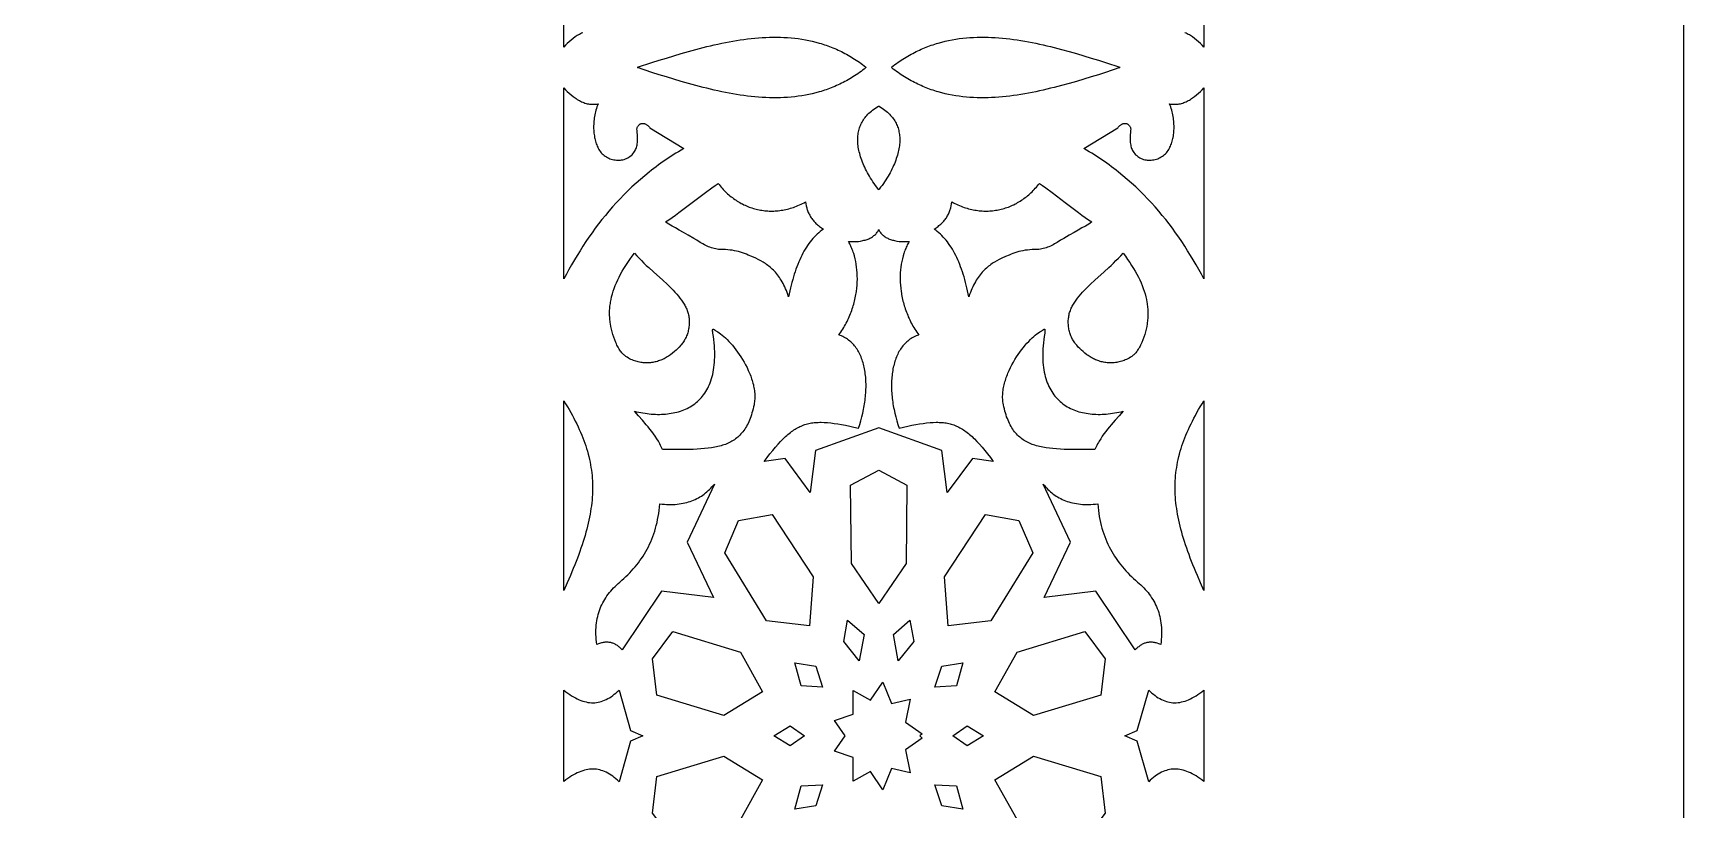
# Model space of a CAD drawing. Extents: x -575 to 575, y -425 to 425.
# Drawn here: x 368.7 to 575, y -176.4 to -79.3 of the extents above; entities that cross this region are included whole.
import ezdxf

# ---------------------------------------------------------------- set-up
doc = ezdxf.new("R2010")
doc.units = 0
doc.layers.add('LAYER_1', color=18, linetype='CONTINUOUS')

msp = doc.modelspace()

# ---------------------------------------------------------------- linework, layer by layer
at = {"layer": 'LAYER_1'}
for points in [[(-575, -425), (575, -425), (575, 425), (-575, 425)], [(461.61, -79.81), (462.07, -79.82), (462.52, -79.84), (462.96, -79.87), (463.41, -79.9), (463.86, -79.95), (464.3, -80), (464.75, -80.07), (465.19, -80.14), (465.63, -80.23), (466.06, -80.33), (466.5, -80.43), (466.93, -80.55), (467.15, -80.62), (467.36, -80.69), (467.58, -80.76), (467.79, -80.83), (468.01, -80.9), (468.22, -80.98), (468.43, -81.07), (468.64, -81.15), (468.86, -81.24), (469.07, -81.33), (469.28, -81.42), (469.49, -81.52), (469.7, -81.62), (469.9, -81.73), (470.11, -81.84), (470.32, -81.95), (470.53, -82.06), (470.73, -82.18), (470.94, -82.3), (471.14, -82.43), (471.34, -82.55), (471.55, -82.69), (471.75, -82.82), (471.95, -82.96), (472.15, -83.1), (472.35, -83.25), (472.55, -83.4), (472.75, -83.58), (472.73, -83.6), (472.75, -83.62), (472.55, -83.8), (472.35, -83.95), (472.15, -84.1), (471.95, -84.24), (471.75, -84.38), (471.55, -84.52), (471.34, -84.65), (471.14, -84.78), (470.94, -84.9), (470.73, -85.03), (470.53, -85.14), (470.32, -85.26), (470.11, -85.37), (469.9, -85.48), (469.7, -85.58), (469.49, -85.68), (469.28, -85.78), (469.07, -85.87), (468.86, -85.97), (468.64, -86.05), (468.43, -86.14), (468.22, -86.22), (468.01, -86.3), (467.79, -86.38), (467.58, -86.45), (467.36, -86.52), (467.15, -86.59), (466.93, -86.65), (466.5, -86.77), (466.06, -86.88), (465.63, -86.98), (465.19, -87.06), (464.75, -87.14), (464.3, -87.2), (463.86, -87.26), (463.41, -87.3), (462.96, -87.34), (462.52, -87.37), (462.07, -87.38), (461.61, -87.39), (461.16, -87.39), (460.71, -87.38), (460.25, -87.37), (459.8, -87.34), (459.34, -87.31), (458.88, -87.27), (458.42, -87.23), (457.96, -87.17), (457.5, -87.12), (457.04, -87.05), (456.58, -86.98), (456.12, -86.9), (455.66, -86.82), (455.2, -86.73), (454.74, -86.63), (454.27, -86.54), (453.81, -86.43), (453.35, -86.33), (452.89, -86.21), (452.43, -86.1), (451.96, -85.98), (451.5, -85.86), (450.58, -85.6), (449.66, -85.34), (448.74, -85.07), (447.83, -84.79), (446.92, -84.51), (446.02, -84.22), (444.21, -83.62), (444.27, -83.6), (444.21, -83.58), (446.02, -82.98), (446.92, -82.7), (447.83, -82.42), (448.74, -82.14), (449.66, -81.87), (450.58, -81.6), (451.5, -81.35), (451.96, -81.23), (452.43, -81.11), (452.89, -80.99), (453.35, -80.88), (453.81, -80.77), (454.27, -80.67), (454.74, -80.57), (455.2, -80.48), (455.66, -80.39), (456.12, -80.3), (456.58, -80.23), (457.04, -80.16), (457.5, -80.09), (457.96, -80.03), (458.42, -79.98), (458.88, -79.93), (459.34, -79.89), (459.8, -79.86), (460.25, -79.84), (460.71, -79.82), (461.16, -79.81)], [(488.02, -79.82), (488.47, -79.84), (488.93, -79.86), (489.39, -79.89), (489.85, -79.93), (490.3, -79.98), (490.76, -80.03), (491.22, -80.09), (491.68, -80.16), (492.14, -80.23), (492.61, -80.3), (493.07, -80.39), (493.53, -80.48), (493.99, -80.57), (494.45, -80.67), (494.92, -80.77), (495.38, -80.88), (495.84, -80.99), (496.3, -81.11), (496.76, -81.23), (497.22, -81.35), (498.15, -81.6), (499.07, -81.87), (499.98, -82.14), (500.9, -82.42), (501.81, -82.7), (502.71, -82.98), (504.51, -83.58), (504.46, -83.6), (504.51, -83.62), (502.71, -84.22), (501.81, -84.51), (500.9, -84.79), (499.98, -85.07), (499.07, -85.34), (498.15, -85.6), (497.22, -85.86), (496.76, -85.98), (496.3, -86.1), (495.84, -86.21), (495.38, -86.33), (494.92, -86.43), (494.45, -86.54), (493.99, -86.63), (493.53, -86.73), (493.07, -86.82), (492.61, -86.9), (492.14, -86.98), (491.68, -87.05), (491.22, -87.12), (490.76, -87.17), (490.3, -87.23), (489.85, -87.27), (489.39, -87.31), (488.93, -87.34), (488.47, -87.37), (488.02, -87.38), (487.57, -87.39), (487.11, -87.39), (486.66, -87.38), (486.21, -87.37), (485.76, -87.34), (485.31, -87.3), (484.87, -87.26), (484.42, -87.2), (483.98, -87.14), (483.54, -87.06), (483.1, -86.98), (482.66, -86.88), (482.23, -86.77), (481.79, -86.65), (481.58, -86.59), (481.36, -86.52), (481.15, -86.45), (480.93, -86.38), (480.72, -86.3), (480.51, -86.22), (480.29, -86.14), (480.08, -86.05), (479.87, -85.97), (479.66, -85.87), (479.45, -85.78), (479.24, -85.68), (479.03, -85.58), (478.82, -85.48), (478.61, -85.37), (478.41, -85.26), (478.2, -85.14), (478, -85.03), (477.79, -84.9), (477.59, -84.78), (477.38, -84.65), (477.18, -84.52), (476.98, -84.38), (476.78, -84.24), (476.58, -84.1), (476.38, -83.95), (476.18, -83.8), (475.97, -83.62), (475.99, -83.6), (475.97, -83.58), (476.18, -83.4), (476.38, -83.25), (476.58, -83.1), (476.78, -82.96), (476.98, -82.82), (477.18, -82.69), (477.38, -82.55), (477.59, -82.43), (477.79, -82.3), (478, -82.18), (478.2, -82.06), (478.41, -81.95), (478.61, -81.84), (478.82, -81.73), (479.03, -81.62), (479.24, -81.52), (479.45, -81.42), (479.66, -81.33), (479.87, -81.24), (480.08, -81.15), (480.29, -81.07), (480.51, -80.98), (480.72, -80.9), (480.93, -80.83), (481.15, -80.76), (481.36, -80.69), (481.58, -80.62), (481.79, -80.55), (482.23, -80.43), (482.66, -80.33), (483.1, -80.23), (483.54, -80.14), (483.98, -80.07), (484.42, -80), (484.87, -79.95), (485.31, -79.9), (485.76, -79.87), (486.21, -79.84), (486.66, -79.82), (487.11, -79.81), (487.57, -79.81)], [(435.21, -86.38), (435.44, -86.6), (435.67, -86.82), (435.91, -87.03), (436.16, -87.22), (436.42, -87.41), (436.55, -87.5), (436.68, -87.59), (436.82, -87.67), (436.95, -87.74), (437.09, -87.81), (437.23, -87.88), (437.37, -87.94), (437.51, -88), (437.65, -88.05), (437.8, -88.09), (437.94, -88.13), (438.09, -88.16), (438.23, -88.18), (438.38, -88.2), (438.53, -88.21), (438.68, -88.21), (438.83, -88.21), (438.98, -88.19), (439.14, -88.17), (439.29, -88.14), (439.21, -88.34), (439.15, -88.54), (439.08, -88.74), (439.02, -88.94), (438.97, -89.13), (438.92, -89.33), (438.88, -89.53), (438.84, -89.73), (438.81, -89.93), (438.79, -90.12), (438.76, -90.32), (438.75, -90.51), (438.74, -90.7), (438.73, -90.89), (438.73, -91.08), (438.73, -91.27), (438.74, -91.45), (438.75, -91.64), (438.77, -91.81), (438.79, -91.99), (438.82, -92.17), (438.85, -92.34), (438.88, -92.5), (438.92, -92.67), (438.96, -92.83), (439.01, -92.99), (439.06, -93.14), (439.12, -93.29), (439.18, -93.43), (439.24, -93.57), (439.31, -93.71), (439.38, -93.84), (439.47, -93.99), (439.57, -94.13), (439.68, -94.26), (439.79, -94.38), (439.92, -94.5), (440.04, -94.6), (440.18, -94.7), (440.32, -94.79), (440.47, -94.87), (440.62, -94.94), (440.77, -95.01), (440.93, -95.06), (441.09, -95.11), (441.25, -95.14), (441.41, -95.17), (441.58, -95.19), (441.74, -95.2), (441.9, -95.19), (442.07, -95.18), (442.23, -95.16), (442.39, -95.13), (442.55, -95.09), (442.7, -95.04), (442.85, -94.98), (443, -94.9), (443.14, -94.82), (443.27, -94.73), (443.4, -94.62), (443.53, -94.51), (443.64, -94.38), (443.75, -94.25), (443.85, -94.1), (443.92, -93.98), (443.98, -93.86), (444.03, -93.73), (444.08, -93.6), (444.12, -93.45), (444.15, -93.3), (444.18, -93.14), (444.2, -92.97), (444.22, -92.79), (444.22, -92.6), (444.23, -92.41), (444.22, -92.2), (444.21, -91.98), (444.19, -91.76), (444.17, -91.52), (444.14, -91.28), (444.16, -91.19), (444.19, -91.11), (444.22, -91.04), (444.25, -90.97), (444.29, -90.91), (444.32, -90.85), (444.37, -90.8), (444.41, -90.76), (444.46, -90.72), (444.5, -90.68), (444.55, -90.66), (444.61, -90.63), (444.66, -90.61), (444.72, -90.6), (444.77, -90.59), (444.83, -90.59), (444.89, -90.59), (444.95, -90.59), (445.01, -90.61), (445.07, -90.62), (445.13, -90.64), (445.19, -90.67), (445.25, -90.69), (445.31, -90.73), (445.37, -90.76), (445.43, -90.81), (445.49, -90.85), (445.55, -90.9), (445.6, -90.96), (445.66, -91.01), (445.71, -91.08), (445.76, -91.14), (450, -93.73), (449.66, -93.93), (449.33, -94.13), (449.01, -94.33), (448.69, -94.53), (448.37, -94.73), (448.06, -94.94), (447.75, -95.15), (447.44, -95.36), (447.14, -95.58), (446.84, -95.79), (446.54, -96.01), (446.25, -96.23), (445.96, -96.45), (445.68, -96.68), (445.12, -97.13), (444.57, -97.59), (444.04, -98.07), (443.51, -98.54), (443.01, -99.03), (442.51, -99.52), (442.03, -100.02), (441.55, -100.53), (441.09, -101.04), (440.64, -101.56), (440.2, -102.09), (439.77, -102.62), (439.35, -103.16), (438.94, -103.71), (438.54, -104.26), (438.15, -104.81), (437.77, -105.38), (437.4, -105.94), (437.03, -106.51), (436.68, -107.09), (436.33, -107.67), (435.98, -108.26), (435.65, -108.85), (435.32, -109.44), (435, -110.04), (435, -86.15)], [(515, -110.04), (514.68, -109.44), (514.35, -108.85), (514.02, -108.26), (513.67, -107.67), (513.32, -107.09), (512.97, -106.51), (512.6, -105.94), (512.23, -105.38), (511.85, -104.81), (511.46, -104.26), (511.06, -103.71), (510.65, -103.16), (510.23, -102.62), (509.8, -102.09), (509.36, -101.56), (508.91, -101.04), (508.45, -100.53), (507.97, -100.02), (507.49, -99.52), (506.99, -99.03), (506.49, -98.54), (505.96, -98.07), (505.43, -97.59), (504.88, -97.13), (504.32, -96.68), (504.04, -96.45), (503.75, -96.23), (503.46, -96.01), (503.16, -95.79), (502.86, -95.58), (502.56, -95.36), (502.25, -95.15), (501.94, -94.94), (501.63, -94.73), (501.31, -94.53), (500.99, -94.33), (500.67, -94.13), (500.34, -93.93), (500, -93.73), (504.24, -91.14), (504.29, -91.08), (504.34, -91.01), (504.4, -90.96), (504.45, -90.9), (504.51, -90.85), (504.57, -90.81), (504.63, -90.76), (504.69, -90.73), (504.75, -90.69), (504.81, -90.67), (504.87, -90.64), (504.93, -90.62), (504.99, -90.61), (505.05, -90.59), (505.11, -90.59), (505.17, -90.59), (505.23, -90.59), (505.28, -90.6), (505.34, -90.61), (505.39, -90.63), (505.45, -90.66), (505.5, -90.68), (505.54, -90.72), (505.59, -90.76), (505.63, -90.8), (505.68, -90.85), (505.71, -90.91), (505.75, -90.97), (505.78, -91.04), (505.81, -91.11), (505.84, -91.19), (505.86, -91.28), (505.83, -91.52), (505.81, -91.76), (505.79, -91.98), (505.78, -92.2), (505.77, -92.41), (505.78, -92.6), (505.78, -92.79), (505.8, -92.97), (505.82, -93.14), (505.85, -93.3), (505.88, -93.45), (505.92, -93.6), (505.97, -93.73), (506.02, -93.86), (506.08, -93.98), (506.15, -94.1), (506.25, -94.25), (506.36, -94.38), (506.47, -94.51), (506.6, -94.62), (506.73, -94.73), (506.86, -94.82), (507, -94.9), (507.15, -94.98), (507.3, -95.04), (507.45, -95.09), (507.61, -95.13), (507.77, -95.16), (507.93, -95.18), (508.1, -95.19), (508.26, -95.2), (508.42, -95.19), (508.59, -95.17), (508.75, -95.14), (508.91, -95.11), (509.07, -95.06), (509.23, -95.01), (509.38, -94.94), (509.53, -94.87), (509.68, -94.79), (509.82, -94.7), (509.96, -94.6), (510.08, -94.5), (510.21, -94.38), (510.32, -94.26), (510.43, -94.13), (510.53, -93.99), (510.62, -93.84), (510.69, -93.71), (510.76, -93.57), (510.82, -93.43), (510.88, -93.29), (510.94, -93.14), (510.99, -92.99), (511.04, -92.83), (511.08, -92.67), (511.12, -92.5), (511.15, -92.34), (511.18, -92.17), (511.21, -91.99), (511.23, -91.81), (511.25, -91.64), (511.26, -91.45), (511.27, -91.27), (511.27, -91.08), (511.27, -90.89), (511.26, -90.7), (511.25, -90.51), (511.24, -90.32), (511.21, -90.12), (511.19, -89.93), (511.16, -89.73), (511.12, -89.53), (511.08, -89.33), (511.03, -89.13), (510.98, -88.94), (510.92, -88.74), (510.86, -88.54), (510.79, -88.34), (510.71, -88.14), (510.86, -88.17), (511.02, -88.19), (511.17, -88.21), (511.32, -88.21), (511.47, -88.21), (511.62, -88.2), (511.77, -88.18), (511.91, -88.16), (512.06, -88.13), (512.2, -88.09), (512.35, -88.05), (512.49, -88), (512.63, -87.94), (512.77, -87.88), (512.91, -87.81), (513.05, -87.74), (513.18, -87.67), (513.32, -87.59), (513.45, -87.5), (513.58, -87.41), (513.84, -87.22), (514.09, -87.03), (514.33, -86.82), (514.56, -86.6), (514.79, -86.38), (515, -86.15)], [(474.4, -88.45), (474.6, -88.57), (474.79, -88.69), (474.96, -88.81), (475.13, -88.93), (475.29, -89.06), (475.44, -89.19), (475.59, -89.32), (475.72, -89.45), (475.85, -89.59), (475.97, -89.73), (476.08, -89.86), (476.18, -90), (476.28, -90.15), (476.37, -90.29), (476.45, -90.43), (476.53, -90.58), (476.6, -90.72), (476.66, -90.87), (476.72, -91.02), (476.77, -91.17), (476.82, -91.33), (476.86, -91.48), (476.89, -91.64), (476.92, -91.8), (476.95, -91.97), (476.97, -92.13), (476.98, -92.3), (476.99, -92.48), (476.99, -92.65), (476.99, -92.83), (476.98, -93.01), (476.96, -93.2), (476.94, -93.39), (476.92, -93.58), (476.88, -93.77), (476.85, -93.97), (476.8, -94.17), (476.75, -94.37), (476.69, -94.58), (476.63, -94.79), (476.56, -95), (476.49, -95.21), (476.4, -95.43), (476.32, -95.64), (476.22, -95.86), (476.12, -96.08), (476.01, -96.31), (475.9, -96.53), (475.78, -96.76), (475.66, -96.98), (475.52, -97.21), (475.39, -97.44), (475.24, -97.67), (475.09, -97.89), (474.94, -98.12), (474.77, -98.35), (474.6, -98.58), (474.43, -98.82), (474.36, -98.9), (474.3, -98.82), (474.12, -98.58), (473.95, -98.35), (473.79, -98.12), (473.64, -97.89), (473.49, -97.67), (473.34, -97.44), (473.2, -97.21), (473.07, -96.98), (472.95, -96.76), (472.83, -96.53), (472.71, -96.31), (472.61, -96.08), (472.51, -95.86), (472.41, -95.64), (472.32, -95.43), (472.24, -95.21), (472.17, -95), (472.1, -94.79), (472.03, -94.58), (471.98, -94.37), (471.93, -94.17), (471.88, -93.97), (471.84, -93.77), (471.81, -93.58), (471.78, -93.39), (471.76, -93.2), (471.75, -93.01), (471.74, -92.83), (471.74, -92.65), (471.74, -92.48), (471.75, -92.3), (471.76, -92.13), (471.78, -91.97), (471.8, -91.8), (471.83, -91.64), (471.87, -91.48), (471.91, -91.33), (471.96, -91.17), (472.01, -91.02), (472.07, -90.87), (472.13, -90.72), (472.2, -90.58), (472.28, -90.43), (472.36, -90.29), (472.45, -90.15), (472.55, -90), (472.65, -89.86), (472.76, -89.73), (472.88, -89.59), (473.01, -89.45), (473.14, -89.32), (473.28, -89.19), (473.44, -89.06), (473.6, -88.93), (473.76, -88.81), (473.94, -88.69), (474.13, -88.57), (474.32, -88.45), (474.36, -88.43)], [(454.41, -98.25), (454.53, -98.41), (454.66, -98.56), (454.79, -98.71), (454.93, -98.85), (455.06, -98.99), (455.2, -99.13), (455.34, -99.26), (455.48, -99.39), (455.62, -99.52), (455.77, -99.64), (455.92, -99.76), (456.07, -99.88), (456.22, -99.99), (456.37, -100.1), (456.53, -100.21), (456.68, -100.31), (456.84, -100.4), (457, -100.5), (457.17, -100.59), (457.33, -100.67), (457.49, -100.76), (457.66, -100.83), (457.83, -100.91), (458, -100.98), (458.17, -101.05), (458.34, -101.11), (458.51, -101.17), (458.69, -101.22), (458.87, -101.27), (459.04, -101.32), (459.22, -101.36), (459.4, -101.4), (459.58, -101.43), (459.76, -101.46), (459.94, -101.49), (460.13, -101.51), (460.31, -101.53), (460.49, -101.54), (460.68, -101.55), (460.86, -101.56), (461.05, -101.56), (461.24, -101.55), (461.43, -101.54), (461.61, -101.53), (461.8, -101.51), (461.99, -101.49), (462.18, -101.46), (462.37, -101.43), (462.56, -101.4), (462.75, -101.36), (462.94, -101.31), (463.13, -101.26), (463.32, -101.21), (463.51, -101.15), (463.7, -101.09), (463.89, -101.02), (464.08, -100.95), (464.27, -100.87), (464.46, -100.79), (464.65, -100.7), (464.84, -100.61), (465.03, -100.51), (465.22, -100.41), (465.26, -100.66), (465.3, -100.9), (465.36, -101.15), (465.39, -101.26), (465.43, -101.38), (465.47, -101.5), (465.52, -101.61), (465.56, -101.73), (465.61, -101.84), (465.67, -101.95), (465.73, -102.06), (465.79, -102.17), (465.85, -102.28), (465.92, -102.39), (465.99, -102.49), (466.07, -102.6), (466.15, -102.7), (466.24, -102.8), (466.32, -102.9), (466.42, -103), (466.52, -103.1), (466.62, -103.19), (466.72, -103.29), (466.83, -103.38), (466.95, -103.47), (467.07, -103.56), (467.19, -103.65), (467.32, -103.73), (467.45, -103.82), (467.25, -103.96), (467.05, -104.11), (466.86, -104.27), (466.67, -104.44), (466.48, -104.61), (466.3, -104.8), (466.13, -104.99), (465.95, -105.19), (465.79, -105.4), (465.63, -105.62), (465.47, -105.84), (465.32, -106.08), (465.17, -106.32), (465.02, -106.57), (464.88, -106.82), (464.75, -107.09), (464.61, -107.36), (464.49, -107.64), (464.36, -107.92), (464.24, -108.22), (464.13, -108.52), (464.02, -108.83), (463.91, -109.14), (463.8, -109.46), (463.7, -109.79), (463.61, -110.12), (463.51, -110.47), (463.43, -110.81), (463.34, -111.17), (463.26, -111.53), (463.18, -111.89), (463.1, -112.27), (463.01, -112), (462.92, -111.75), (462.82, -111.5), (462.72, -111.26), (462.62, -111.04), (462.51, -110.82), (462.4, -110.61), (462.29, -110.41), (462.18, -110.21), (462.06, -110.03), (461.94, -109.85), (461.82, -109.68), (461.7, -109.52), (461.58, -109.36), (461.45, -109.21), (461.32, -109.07), (461.19, -108.94), (461.05, -108.81), (460.92, -108.68), (460.78, -108.56), (460.64, -108.45), (460.5, -108.34), (460.35, -108.23), (460.21, -108.13), (460.06, -108.04), (459.91, -107.95), (459.61, -107.77), (459.3, -107.61), (458.99, -107.46), (458.52, -107.25), (458.06, -107.05), (457.82, -106.95), (457.59, -106.86), (457.35, -106.78), (457.1, -106.7), (456.85, -106.63), (456.6, -106.57), (456.33, -106.51), (456.06, -106.46), (455.78, -106.43), (455.49, -106.4), (455.19, -106.38), (454.87, -106.38), (454.7, -106.38), (454.52, -106.37), (454.34, -106.35), (454.17, -106.32), (453.99, -106.28), (453.81, -106.24), (453.63, -106.19), (453.45, -106.14), (453.27, -106.07), (453.09, -106.01), (452.91, -105.93), (452.74, -105.85), (452.57, -105.76), (452.39, -105.67), (452.23, -105.58), (452.06, -105.48), (451.64, -105.21), (451.25, -104.97), (450.56, -104.56), (449.96, -104.22), (449.43, -103.93), (448.97, -103.67), (448.54, -103.43), (448.13, -103.19), (447.93, -103.06), (447.72, -102.92), (448.14, -102.64), (448.55, -102.35), (448.97, -102.05), (449.39, -101.75), (450.23, -101.13), (451.06, -100.5), (452.7, -99.25), (453.5, -98.65), (453.9, -98.37), (454.29, -98.09)], [(494.83, -98.37), (495.23, -98.65), (496.03, -99.25), (497.67, -100.5), (498.5, -101.13), (499.34, -101.75), (499.76, -102.05), (500.17, -102.35), (500.59, -102.64), (501.01, -102.92), (500.8, -103.06), (500.6, -103.19), (500.19, -103.43), (499.76, -103.67), (499.29, -103.93), (498.77, -104.22), (498.17, -104.56), (497.48, -104.97), (497.09, -105.21), (496.67, -105.48), (496.5, -105.58), (496.33, -105.67), (496.16, -105.76), (495.99, -105.85), (495.81, -105.93), (495.64, -106.01), (495.46, -106.07), (495.28, -106.14), (495.1, -106.19), (494.92, -106.24), (494.74, -106.28), (494.56, -106.32), (494.38, -106.35), (494.21, -106.37), (494.03, -106.38), (493.86, -106.38), (493.54, -106.38), (493.24, -106.4), (492.95, -106.43), (492.66, -106.46), (492.39, -106.51), (492.13, -106.57), (491.87, -106.63), (491.62, -106.7), (491.38, -106.78), (491.14, -106.86), (490.91, -106.95), (490.67, -107.05), (490.21, -107.25), (489.74, -107.46), (489.42, -107.61), (489.12, -107.77), (488.81, -107.95), (488.67, -108.04), (488.52, -108.13), (488.37, -108.23), (488.23, -108.34), (488.09, -108.45), (487.95, -108.56), (487.81, -108.68), (487.67, -108.81), (487.54, -108.94), (487.41, -109.07), (487.28, -109.21), (487.15, -109.36), (487.03, -109.52), (486.9, -109.68), (486.78, -109.85), (486.66, -110.03), (486.55, -110.21), (486.44, -110.41), (486.32, -110.61), (486.22, -110.82), (486.11, -111.04), (486.01, -111.26), (485.91, -111.5), (485.81, -111.75), (485.72, -112), (485.62, -112.27), (485.55, -111.89), (485.47, -111.53), (485.39, -111.17), (485.3, -110.81), (485.21, -110.47), (485.12, -110.12), (485.02, -109.79), (484.92, -109.46), (484.82, -109.14), (484.71, -108.83), (484.6, -108.52), (484.48, -108.22), (484.36, -107.92), (484.24, -107.64), (484.11, -107.36), (483.98, -107.09), (483.85, -106.82), (483.7, -106.57), (483.56, -106.32), (483.41, -106.08), (483.26, -105.84), (483.1, -105.62), (482.94, -105.4), (482.77, -105.19), (482.6, -104.99), (482.43, -104.8), (482.25, -104.61), (482.06, -104.44), (481.87, -104.27), (481.68, -104.11), (481.48, -103.96), (481.27, -103.82), (481.41, -103.73), (481.54, -103.65), (481.66, -103.56), (481.78, -103.47), (481.89, -103.38), (482, -103.29), (482.11, -103.19), (482.21, -103.1), (482.31, -103), (482.4, -102.9), (482.49, -102.8), (482.58, -102.7), (482.66, -102.6), (482.73, -102.49), (482.81, -102.39), (482.87, -102.28), (482.94, -102.17), (483, -102.06), (483.06, -101.95), (483.11, -101.84), (483.16, -101.73), (483.21, -101.61), (483.25, -101.5), (483.29, -101.38), (483.33, -101.26), (483.37, -101.15), (483.43, -100.9), (483.47, -100.66), (483.51, -100.41), (483.7, -100.51), (483.89, -100.61), (484.08, -100.7), (484.26, -100.79), (484.45, -100.87), (484.65, -100.95), (484.84, -101.02), (485.03, -101.09), (485.22, -101.15), (485.41, -101.21), (485.6, -101.26), (485.79, -101.31), (485.98, -101.36), (486.17, -101.4), (486.36, -101.43), (486.55, -101.46), (486.74, -101.49), (486.93, -101.51), (487.11, -101.53), (487.3, -101.54), (487.49, -101.55), (487.68, -101.56), (487.86, -101.56), (488.05, -101.55), (488.23, -101.54), (488.42, -101.53), (488.6, -101.51), (488.78, -101.49), (488.97, -101.46), (489.15, -101.43), (489.33, -101.4), (489.51, -101.36), (489.68, -101.32), (489.86, -101.27), (490.04, -101.22), (490.21, -101.17), (490.39, -101.11), (490.56, -101.05), (490.73, -100.98), (490.9, -100.91), (491.07, -100.83), (491.23, -100.76), (491.4, -100.67), (491.56, -100.59), (491.72, -100.5), (491.88, -100.4), (492.04, -100.31), (492.2, -100.21), (492.36, -100.1), (492.51, -99.99), (492.66, -99.88), (492.81, -99.76), (492.96, -99.64), (493.1, -99.52), (493.25, -99.39), (493.39, -99.26), (493.53, -99.13), (493.67, -98.99), (493.8, -98.85), (493.93, -98.71), (494.06, -98.56), (494.19, -98.41), (494.32, -98.25), (494.44, -98.09)], [(474.37, -103.91), (474.43, -104.01), (474.49, -104.11), (474.56, -104.21), (474.63, -104.3), (474.71, -104.39), (474.79, -104.48), (474.87, -104.56), (474.96, -104.63), (475.06, -104.7), (475.16, -104.77), (475.26, -104.84), (475.37, -104.9), (475.48, -104.95), (475.59, -105.01), (475.71, -105.05), (475.83, -105.1), (475.95, -105.14), (476.08, -105.18), (476.21, -105.21), (476.35, -105.25), (476.62, -105.3), (476.91, -105.34), (477.21, -105.36), (477.51, -105.38), (477.83, -105.38), (478.15, -105.37), (478.07, -105.51), (478, -105.65), (477.93, -105.79), (477.86, -105.93), (477.79, -106.08), (477.73, -106.23), (477.67, -106.38), (477.61, -106.53), (477.55, -106.69), (477.5, -106.85), (477.4, -107.17), (477.32, -107.51), (477.24, -107.85), (477.18, -108.2), (477.13, -108.56), (477.09, -108.92), (477.06, -109.29), (477.04, -109.67), (477.04, -110.05), (477.05, -110.43), (477.07, -110.82), (477.11, -111.21), (477.16, -111.61), (477.19, -111.8), (477.22, -112), (477.26, -112.2), (477.3, -112.4), (477.34, -112.6), (477.39, -112.8), (477.44, -113), (477.49, -113.19), (477.55, -113.39), (477.61, -113.59), (477.68, -113.79), (477.75, -113.99), (477.82, -114.18), (477.9, -114.38), (477.98, -114.58), (478.06, -114.77), (478.15, -114.97), (478.24, -115.16), (478.33, -115.36), (478.43, -115.55), (478.53, -115.74), (478.64, -115.93), (478.75, -116.12), (478.86, -116.31), (478.98, -116.49), (479.11, -116.68), (479.23, -116.86), (479.36, -117.05), (479.19, -117.1), (479.02, -117.17), (478.86, -117.24), (478.71, -117.32), (478.55, -117.4), (478.4, -117.49), (478.26, -117.59), (478.12, -117.69), (477.99, -117.8), (477.86, -117.91), (477.73, -118.02), (477.61, -118.15), (477.5, -118.27), (477.39, -118.4), (477.28, -118.54), (477.18, -118.68), (477.08, -118.83), (476.98, -118.98), (476.89, -119.13), (476.81, -119.29), (476.73, -119.46), (476.65, -119.62), (476.58, -119.79), (476.51, -119.97), (476.44, -120.15), (476.38, -120.33), (476.33, -120.51), (476.27, -120.7), (476.23, -120.89), (476.18, -121.09), (476.14, -121.28), (476.11, -121.48), (476.07, -121.69), (476.05, -121.89), (476.02, -122.1), (476, -122.31), (475.98, -122.52), (475.97, -122.74), (475.96, -122.95), (475.96, -123.17), (475.96, -123.39), (475.96, -123.61), (475.97, -123.84), (475.97, -124.06), (475.99, -124.29), (476.01, -124.52), (476.03, -124.75), (476.05, -124.97), (476.08, -125.21), (476.11, -125.44), (476.14, -125.67), (476.18, -125.9), (476.22, -126.13), (476.27, -126.37), (476.37, -126.83), (476.48, -127.3), (476.61, -127.76), (476.75, -128.22), (476.9, -128.68), (477.46, -128.56), (478, -128.44), (478.51, -128.34), (479, -128.25), (479.47, -128.16), (479.92, -128.1), (480.35, -128.04), (480.77, -128), (481.16, -127.97), (481.55, -127.96), (481.73, -127.96), (481.91, -127.97), (482.09, -127.97), (482.27, -127.99), (482.44, -128), (482.61, -128.03), (482.78, -128.05), (482.95, -128.08), (483.11, -128.12), (483.27, -128.16), (483.43, -128.2), (483.59, -128.25), (483.75, -128.3), (483.9, -128.36), (484.06, -128.43), (484.21, -128.49), (484.36, -128.57), (484.51, -128.65), (484.66, -128.73), (484.81, -128.82), (484.96, -128.92), (485.11, -129.02), (485.26, -129.13), (485.41, -129.24), (485.56, -129.36), (485.71, -129.49), (485.86, -129.62), (486.02, -129.76), (486.17, -129.9), (486.32, -130.05), (486.63, -130.37), (486.95, -130.71), (487.28, -131.08), (487.61, -131.48), (487.96, -131.91), (488.31, -132.36), (488.68, -132.85), (486.06, -132.5), (482.92, -136.72), (482.26, -131.51), (474.36, -128.67), (466.47, -131.51), (465.81, -136.72), (462.67, -132.5), (460.05, -132.85), (460.41, -132.36), (460.77, -131.91), (461.12, -131.48), (461.45, -131.08), (461.78, -130.71), (462.09, -130.37), (462.41, -130.05), (462.56, -129.9), (462.71, -129.76), (462.86, -129.62), (463.02, -129.49), (463.17, -129.36), (463.32, -129.24), (463.47, -129.13), (463.61, -129.02), (463.76, -128.92), (463.91, -128.82), (464.06, -128.73), (464.21, -128.65), (464.37, -128.57), (464.52, -128.49), (464.67, -128.43), (464.82, -128.36), (464.98, -128.3), (465.14, -128.25), (465.29, -128.2), (465.45, -128.16), (465.62, -128.12), (465.78, -128.08), (465.95, -128.05), (466.11, -128.03), (466.28, -128), (466.46, -127.99), (466.63, -127.97), (466.81, -127.97), (467, -127.96), (467.18, -127.96), (467.56, -127.97), (467.96, -128), (468.37, -128.04), (468.8, -128.1), (469.25, -128.16), (469.72, -128.25), (470.21, -128.34), (470.73, -128.44), (471.26, -128.56), (471.83, -128.68), (471.98, -128.22), (472.12, -127.76), (472.25, -127.3), (472.36, -126.83), (472.46, -126.37), (472.5, -126.13), (472.55, -125.9), (472.58, -125.67), (472.62, -125.44), (472.65, -125.21), (472.68, -124.97), (472.7, -124.75), (472.72, -124.52), (472.74, -124.29), (472.75, -124.06), (472.76, -123.84), (472.77, -123.61), (472.77, -123.39), (472.77, -123.17), (472.76, -122.95), (472.75, -122.74), (472.74, -122.52), (472.73, -122.31), (472.71, -122.1), (472.68, -121.89), (472.65, -121.69), (472.62, -121.48), (472.58, -121.28), (472.54, -121.09), (472.5, -120.89), (472.45, -120.7), (472.4, -120.51), (472.34, -120.33), (472.28, -120.15), (472.22, -119.97), (472.15, -119.79), (472.08, -119.62), (472, -119.46), (471.92, -119.29), (471.83, -119.13), (471.74, -118.98), (471.65, -118.83), (471.55, -118.68), (471.45, -118.54), (471.34, -118.4), (471.23, -118.27), (471.11, -118.15), (470.99, -118.02), (470.87, -117.91), (470.74, -117.8), (470.6, -117.69), (470.47, -117.59), (470.32, -117.49), (470.17, -117.4), (470.02, -117.32), (469.86, -117.24), (469.7, -117.17), (469.54, -117.1), (469.36, -117.05), (469.5, -116.86), (469.62, -116.68), (469.74, -116.49), (469.86, -116.31), (469.98, -116.12), (470.09, -115.93), (470.19, -115.74), (470.3, -115.55), (470.4, -115.36), (470.49, -115.16), (470.58, -114.97), (470.67, -114.77), (470.75, -114.58), (470.83, -114.38), (470.91, -114.18), (470.98, -113.99), (471.05, -113.79), (471.11, -113.59), (471.17, -113.39), (471.23, -113.19), (471.29, -113), (471.34, -112.8), (471.38, -112.6), (471.43, -112.4), (471.47, -112.2), (471.5, -112), (471.54, -111.8), (471.57, -111.61), (471.62, -111.21), (471.65, -110.82), (471.68, -110.43), (471.69, -110.05), (471.68, -109.67), (471.67, -109.29), (471.64, -108.92), (471.6, -108.56), (471.55, -108.2), (471.48, -107.85), (471.41, -107.51), (471.32, -107.17), (471.23, -106.85), (471.17, -106.69), (471.12, -106.53), (471.06, -106.38), (471, -106.23), (470.93, -106.08), (470.87, -105.93), (470.8, -105.79), (470.73, -105.65), (470.65, -105.51), (470.58, -105.37), (470.9, -105.38), (471.21, -105.38), (471.52, -105.36), (471.82, -105.34), (472.1, -105.3), (472.38, -105.25), (472.51, -105.21), (472.65, -105.18), (472.77, -105.14), (472.9, -105.1), (473.02, -105.05), (473.14, -105.01), (473.25, -104.95), (473.36, -104.9), (473.47, -104.84), (473.57, -104.77), (473.67, -104.7), (473.76, -104.63), (473.85, -104.56), (473.94, -104.48), (474.02, -104.39), (474.1, -104.3), (474.17, -104.21), (474.24, -104.11), (474.3, -104.01), (474.36, -103.91), (474.36, -103.88), (474.36, -103.89), (474.37, -103.88)], [(444.12, -107.14), (444.41, -107.45), (444.71, -107.75), (445.01, -108.05), (445.31, -108.34), (445.61, -108.62), (446.21, -109.17), (447.36, -110.21), (447.9, -110.71), (448.16, -110.96), (448.41, -111.2), (448.66, -111.45), (448.89, -111.69), (449.11, -111.94), (449.32, -112.18), (449.52, -112.43), (449.71, -112.68), (449.88, -112.93), (449.96, -113.06), (450.04, -113.19), (450.11, -113.32), (450.18, -113.44), (450.24, -113.58), (450.3, -113.71), (450.36, -113.84), (450.41, -113.97), (450.46, -114.11), (450.5, -114.24), (450.54, -114.38), (450.58, -114.52), (450.61, -114.66), (450.63, -114.8), (450.65, -114.95), (450.66, -115.09), (450.67, -115.24), (450.68, -115.39), (450.68, -115.56), (450.67, -115.72), (450.66, -115.88), (450.64, -116.04), (450.62, -116.19), (450.59, -116.34), (450.56, -116.49), (450.53, -116.63), (450.49, -116.77), (450.45, -116.91), (450.4, -117.04), (450.35, -117.17), (450.29, -117.3), (450.23, -117.43), (450.17, -117.55), (450.1, -117.67), (450.03, -117.79), (449.95, -117.9), (449.87, -118.02), (449.79, -118.13), (449.71, -118.24), (449.62, -118.34), (449.44, -118.55), (449.24, -118.75), (449.04, -118.94), (448.82, -119.13), (448.6, -119.32), (448.34, -119.52), (448.21, -119.61), (448.07, -119.7), (447.94, -119.78), (447.81, -119.86), (447.67, -119.94), (447.54, -120.01), (447.4, -120.08), (447.26, -120.14), (447.12, -120.2), (446.98, -120.25), (446.84, -120.3), (446.7, -120.35), (446.56, -120.39), (446.42, -120.42), (446.27, -120.45), (446.13, -120.48), (445.98, -120.5), (445.84, -120.52), (445.69, -120.53), (445.54, -120.53), (445.39, -120.54), (445.24, -120.53), (445.09, -120.52), (444.93, -120.51), (444.78, -120.49), (444.62, -120.47), (444.47, -120.44), (444.31, -120.4), (444.15, -120.36), (443.99, -120.31), (443.7, -120.22), (443.55, -120.16), (443.39, -120.1), (443.23, -120.03), (443.07, -119.94), (442.9, -119.84), (442.74, -119.72), (442.57, -119.59), (442.49, -119.51), (442.41, -119.43), (442.33, -119.35), (442.25, -119.26), (442.17, -119.16), (442.09, -119.06), (442.01, -118.95), (441.93, -118.84), (441.86, -118.72), (441.78, -118.59), (441.71, -118.45), (441.64, -118.31), (441.57, -118.16), (441.5, -118), (441.36, -117.66), (441.24, -117.32), (441.13, -116.98), (441.03, -116.65), (440.95, -116.31), (440.88, -115.98), (440.82, -115.64), (440.8, -115.47), (440.78, -115.3), (440.76, -115.14), (440.75, -114.97), (440.74, -114.8), (440.73, -114.63), (440.72, -114.47), (440.72, -114.3), (440.73, -114.13), (440.73, -113.96), (440.74, -113.79), (440.76, -113.63), (440.77, -113.46), (440.79, -113.29), (440.82, -113.12), (440.84, -112.95), (440.91, -112.61), (440.98, -112.27), (441.08, -111.92), (441.18, -111.58), (441.3, -111.23), (441.43, -110.88), (441.58, -110.52), (441.74, -110.17), (441.91, -109.81), (442.1, -109.45), (442.31, -109.08), (442.52, -108.72), (442.75, -108.34), (443, -107.97), (443.26, -107.59), (443.53, -107.2), (443.82, -106.82)], [(505.19, -107.2), (505.47, -107.59), (505.73, -107.97), (505.97, -108.34), (506.2, -108.72), (506.42, -109.08), (506.62, -109.45), (506.81, -109.81), (506.99, -110.17), (507.15, -110.52), (507.29, -110.88), (507.43, -111.23), (507.55, -111.58), (507.65, -111.92), (507.74, -112.27), (507.82, -112.61), (507.88, -112.95), (507.91, -113.12), (507.93, -113.29), (507.95, -113.46), (507.97, -113.63), (507.98, -113.79), (507.99, -113.96), (508, -114.13), (508, -114.3), (508, -114.47), (508, -114.63), (507.99, -114.8), (507.98, -114.97), (507.97, -115.14), (507.95, -115.3), (507.93, -115.47), (507.91, -115.64), (507.85, -115.98), (507.78, -116.31), (507.69, -116.65), (507.6, -116.98), (507.49, -117.32), (507.36, -117.66), (507.23, -118), (507.16, -118.16), (507.09, -118.31), (507.02, -118.45), (506.94, -118.59), (506.87, -118.72), (506.79, -118.84), (506.72, -118.95), (506.64, -119.06), (506.56, -119.16), (506.48, -119.26), (506.4, -119.35), (506.32, -119.43), (506.24, -119.51), (506.16, -119.59), (505.99, -119.72), (505.83, -119.84), (505.66, -119.94), (505.5, -120.03), (505.34, -120.1), (505.18, -120.16), (505.03, -120.22), (504.74, -120.31), (504.58, -120.36), (504.42, -120.4), (504.26, -120.44), (504.1, -120.47), (503.95, -120.49), (503.79, -120.51), (503.64, -120.52), (503.49, -120.53), (503.34, -120.54), (503.19, -120.53), (503.04, -120.53), (502.89, -120.52), (502.74, -120.5), (502.6, -120.48), (502.45, -120.45), (502.31, -120.42), (502.17, -120.39), (502.02, -120.35), (501.88, -120.3), (501.74, -120.25), (501.6, -120.2), (501.47, -120.14), (501.33, -120.08), (501.19, -120.01), (501.06, -119.94), (500.92, -119.86), (500.79, -119.78), (500.65, -119.7), (500.52, -119.61), (500.39, -119.52), (500.13, -119.32), (499.9, -119.13), (499.69, -118.94), (499.48, -118.75), (499.29, -118.55), (499.11, -118.34), (499.02, -118.24), (498.93, -118.13), (498.85, -118.02), (498.78, -117.9), (498.7, -117.79), (498.63, -117.67), (498.56, -117.55), (498.5, -117.43), (498.44, -117.3), (498.38, -117.17), (498.33, -117.04), (498.28, -116.91), (498.24, -116.77), (498.2, -116.63), (498.16, -116.49), (498.13, -116.34), (498.11, -116.19), (498.09, -116.04), (498.07, -115.88), (498.06, -115.72), (498.05, -115.56), (498.05, -115.39), (498.05, -115.24), (498.06, -115.09), (498.08, -114.95), (498.1, -114.8), (498.12, -114.66), (498.15, -114.52), (498.18, -114.38), (498.22, -114.24), (498.27, -114.11), (498.31, -113.97), (498.37, -113.84), (498.42, -113.71), (498.48, -113.58), (498.55, -113.44), (498.62, -113.32), (498.69, -113.19), (498.77, -113.06), (498.85, -112.93), (499.02, -112.68), (499.21, -112.43), (499.4, -112.18), (499.62, -111.94), (499.84, -111.69), (500.07, -111.45), (500.31, -111.2), (500.57, -110.96), (500.83, -110.71), (501.37, -110.21), (502.52, -109.17), (503.11, -108.62), (503.41, -108.34), (503.71, -108.05), (504.01, -107.75), (504.31, -107.45), (504.61, -107.14), (504.91, -106.82)], [(453.7, -116.33), (453.74, -116.35), (453.79, -116.38), (453.92, -116.46), (453.99, -116.51), (454.08, -116.56), (454.24, -116.65), (454.42, -116.77), (454.6, -116.9), (454.8, -117.06), (455, -117.23), (455.2, -117.42), (455.41, -117.63), (455.63, -117.85), (455.85, -118.09), (456.07, -118.34), (456.29, -118.61), (456.5, -118.89), (456.72, -119.18), (456.93, -119.48), (457.14, -119.8), (457.34, -120.12), (457.54, -120.45), (457.72, -120.78), (457.9, -121.12), (458.06, -121.47), (458.22, -121.83), (458.29, -122), (458.36, -122.18), (458.42, -122.36), (458.48, -122.54), (458.54, -122.72), (458.6, -122.9), (458.64, -123.09), (458.69, -123.27), (458.73, -123.45), (458.77, -123.63), (458.8, -123.81), (458.82, -123.99), (458.84, -124.17), (458.86, -124.35), (458.87, -124.53), (458.87, -124.71), (458.87, -124.89), (458.87, -125.07), (458.85, -125.24), (458.84, -125.42), (458.81, -125.59), (458.78, -125.77), (458.72, -126.04), (458.66, -126.3), (458.59, -126.56), (458.52, -126.8), (458.45, -127.04), (458.37, -127.27), (458.29, -127.49), (458.21, -127.7), (458.12, -127.91), (458.03, -128.11), (457.93, -128.3), (457.83, -128.48), (457.72, -128.65), (457.62, -128.82), (457.5, -128.98), (457.39, -129.14), (457.27, -129.28), (457.14, -129.42), (457.02, -129.56), (456.89, -129.68), (456.75, -129.81), (456.61, -129.92), (456.47, -130.03), (456.32, -130.14), (456.17, -130.23), (456.02, -130.33), (455.86, -130.42), (455.7, -130.5), (455.53, -130.58), (455.36, -130.65), (455.19, -130.72), (455.01, -130.78), (454.83, -130.84), (454.65, -130.9), (454.46, -130.95), (454.27, -131), (454.07, -131.04), (453.87, -131.08), (453.46, -131.15), (453.03, -131.21), (452.59, -131.26), (452.14, -131.3), (451.67, -131.32), (451.18, -131.35), (450.68, -131.36), (450.16, -131.37), (449.63, -131.37), (447.35, -131.38), (447.27, -131.2), (447.19, -131.02), (447.1, -130.85), (447.01, -130.67), (446.92, -130.51), (446.83, -130.34), (446.63, -130.02), (446.43, -129.71), (446.21, -129.41), (446, -129.11), (445.77, -128.82), (445.54, -128.54), (445.3, -128.26), (444.82, -127.7), (444.32, -127.15), (443.82, -126.58), (444.09, -126.64), (444.36, -126.7), (444.62, -126.75), (444.89, -126.8), (445.15, -126.84), (445.42, -126.87), (445.68, -126.9), (445.94, -126.93), (446.2, -126.95), (446.45, -126.96), (446.71, -126.97), (446.96, -126.97), (447.21, -126.96), (447.46, -126.95), (447.71, -126.93), (447.95, -126.91), (448.19, -126.88), (448.43, -126.84), (448.66, -126.8), (448.89, -126.75), (449.12, -126.7), (449.35, -126.64), (449.57, -126.57), (449.78, -126.49), (450, -126.41), (450.21, -126.32), (450.41, -126.23), (450.61, -126.12), (450.81, -126.01), (451, -125.9), (451.18, -125.77), (451.36, -125.64), (451.54, -125.5), (451.71, -125.36), (451.88, -125.2), (452.04, -125.04), (452.19, -124.87), (452.34, -124.7), (452.48, -124.51), (452.62, -124.32), (452.75, -124.12), (452.87, -123.92), (452.99, -123.7), (453.1, -123.48), (453.21, -123.25), (453.3, -123.01), (453.39, -122.76), (453.47, -122.5), (453.55, -122.24), (453.62, -121.97), (453.68, -121.69), (453.73, -121.4), (453.77, -121.1), (453.81, -120.79), (453.84, -120.48), (453.85, -120.15), (453.87, -119.82), (453.87, -119.48), (453.86, -119.12), (453.84, -118.76), (453.82, -118.4), (453.78, -118.02), (453.74, -117.63), (453.69, -117.23), (453.63, -116.83), (453.61, -116.68), (453.6, -116.56), (453.6, -116.47), (453.6, -116.4), (453.62, -116.35), (453.62, -116.34), (453.63, -116.33), (453.65, -116.32), (453.66, -116.32)], [(495.08, -116.32), (495.09, -116.33), (495.1, -116.34), (495.11, -116.35), (495.12, -116.4), (495.13, -116.47), (495.12, -116.56), (495.11, -116.68), (495.1, -116.83), (495.04, -117.23), (494.99, -117.63), (494.94, -118.02), (494.91, -118.4), (494.88, -118.76), (494.87, -119.12), (494.86, -119.48), (494.86, -119.82), (494.87, -120.15), (494.89, -120.48), (494.92, -120.79), (494.95, -121.1), (495, -121.4), (495.05, -121.69), (495.11, -121.97), (495.18, -122.24), (495.25, -122.5), (495.34, -122.76), (495.42, -123.01), (495.52, -123.25), (495.63, -123.48), (495.74, -123.7), (495.85, -123.92), (495.98, -124.12), (496.11, -124.32), (496.24, -124.51), (496.39, -124.7), (496.54, -124.87), (496.69, -125.04), (496.85, -125.2), (497.02, -125.36), (497.19, -125.5), (497.36, -125.64), (497.54, -125.77), (497.73, -125.9), (497.92, -126.01), (498.12, -126.12), (498.32, -126.23), (498.52, -126.32), (498.73, -126.41), (498.94, -126.49), (499.16, -126.57), (499.38, -126.64), (499.61, -126.7), (499.83, -126.75), (500.06, -126.8), (500.3, -126.84), (500.54, -126.88), (500.78, -126.91), (501.02, -126.93), (501.27, -126.95), (501.51, -126.96), (501.77, -126.97), (502.02, -126.97), (502.27, -126.96), (502.53, -126.95), (502.79, -126.93), (503.05, -126.9), (503.31, -126.87), (503.57, -126.84), (503.84, -126.8), (504.1, -126.75), (504.37, -126.7), (504.64, -126.64), (504.91, -126.58), (504.41, -127.15), (503.91, -127.7), (503.43, -128.26), (503.19, -128.54), (502.96, -128.82), (502.73, -129.11), (502.51, -129.41), (502.3, -129.71), (502.1, -130.02), (501.9, -130.34), (501.81, -130.51), (501.71, -130.67), (501.62, -130.85), (501.54, -131.02), (501.45, -131.2), (501.37, -131.38), (499.1, -131.37), (498.57, -131.37), (498.05, -131.36), (497.55, -131.35), (497.06, -131.32), (496.59, -131.3), (496.13, -131.26), (495.69, -131.21), (495.27, -131.15), (494.86, -131.08), (494.66, -131.04), (494.46, -131), (494.27, -130.95), (494.08, -130.9), (493.89, -130.84), (493.71, -130.78), (493.54, -130.72), (493.36, -130.65), (493.19, -130.58), (493.03, -130.5), (492.87, -130.42), (492.71, -130.33), (492.55, -130.23), (492.4, -130.14), (492.26, -130.03), (492.12, -129.92), (491.98, -129.81), (491.84, -129.68), (491.71, -129.56), (491.58, -129.42), (491.46, -129.28), (491.34, -129.14), (491.22, -128.98), (491.11, -128.82), (491, -128.65), (490.9, -128.48), (490.8, -128.3), (490.7, -128.11), (490.61, -127.91), (490.52, -127.7), (490.44, -127.49), (490.35, -127.27), (490.28, -127.04), (490.2, -126.8), (490.13, -126.56), (490.07, -126.3), (490.01, -126.04), (489.95, -125.77), (489.92, -125.59), (489.89, -125.42), (489.87, -125.24), (489.86, -125.07), (489.85, -124.89), (489.85, -124.71), (489.86, -124.53), (489.87, -124.35), (489.88, -124.17), (489.9, -123.99), (489.93, -123.81), (489.96, -123.63), (490, -123.45), (490.04, -123.27), (490.08, -123.09), (490.13, -122.9), (490.19, -122.72), (490.24, -122.54), (490.3, -122.36), (490.37, -122.18), (490.44, -122), (490.51, -121.83), (490.66, -121.47), (490.83, -121.12), (491.01, -120.78), (491.19, -120.45), (491.39, -120.12), (491.59, -119.8), (491.8, -119.48), (492.01, -119.18), (492.22, -118.89), (492.44, -118.61), (492.66, -118.34), (492.88, -118.09), (493.1, -117.85), (493.31, -117.63), (493.52, -117.42), (493.73, -117.23), (493.93, -117.06), (494.13, -116.9), (494.31, -116.77), (494.49, -116.65), (494.65, -116.56), (494.74, -116.51), (494.81, -116.46), (494.94, -116.38), (494.99, -116.35), (495.03, -116.33), (495.07, -116.32)], [(435.23, -125.64), (435.45, -126.01), (435.66, -126.38), (435.87, -126.74), (436.07, -127.1), (436.26, -127.46), (436.44, -127.81), (436.61, -128.17), (436.78, -128.52), (436.94, -128.87), (437.09, -129.21), (437.24, -129.56), (437.38, -129.9), (437.51, -130.24), (437.63, -130.58), (437.74, -130.92), (437.85, -131.25), (437.95, -131.59), (438.05, -131.93), (438.13, -132.26), (438.21, -132.6), (438.28, -132.93), (438.35, -133.27), (438.4, -133.6), (438.45, -133.94), (438.5, -134.27), (438.53, -134.61), (438.56, -134.94), (438.58, -135.28), (438.59, -135.62), (438.6, -135.96), (438.6, -136.3), (438.59, -136.64), (438.58, -136.99), (438.56, -137.34), (438.53, -137.68), (438.5, -138.04), (438.45, -138.39), (438.4, -138.75), (438.35, -139.1), (438.29, -139.47), (438.22, -139.83), (438.14, -140.2), (438.06, -140.57), (437.97, -140.95), (437.87, -141.33), (437.77, -141.71), (437.66, -142.1), (437.54, -142.49), (437.42, -142.88), (437.29, -143.28), (437.15, -143.69), (437.01, -144.1), (436.86, -144.51), (436.7, -144.93), (436.54, -145.36), (436.37, -145.79), (436.19, -146.23), (436.01, -146.67), (435.82, -147.12), (435.42, -148.04), (435, -148.98), (435, -125.26)], [(515, -148.98), (514.58, -148.04), (514.18, -147.12), (513.99, -146.67), (513.81, -146.23), (513.63, -145.79), (513.46, -145.36), (513.3, -144.93), (513.14, -144.51), (512.99, -144.1), (512.85, -143.69), (512.71, -143.28), (512.58, -142.88), (512.46, -142.49), (512.34, -142.1), (512.23, -141.71), (512.13, -141.33), (512.03, -140.95), (511.94, -140.57), (511.86, -140.2), (511.78, -139.83), (511.71, -139.47), (511.65, -139.1), (511.6, -138.75), (511.55, -138.39), (511.5, -138.04), (511.47, -137.68), (511.44, -137.34), (511.42, -136.99), (511.41, -136.64), (511.4, -136.3), (511.4, -135.96), (511.41, -135.62), (511.42, -135.28), (511.44, -134.94), (511.47, -134.61), (511.5, -134.27), (511.55, -133.94), (511.6, -133.6), (511.65, -133.27), (511.72, -132.93), (511.79, -132.6), (511.87, -132.26), (511.95, -131.93), (512.05, -131.59), (512.15, -131.25), (512.26, -130.92), (512.37, -130.58), (512.49, -130.24), (512.62, -129.9), (512.76, -129.56), (512.91, -129.21), (513.06, -128.87), (513.22, -128.52), (513.39, -128.17), (513.56, -127.81), (513.74, -127.46), (513.93, -127.1), (514.13, -126.74), (514.34, -126.38), (514.55, -126.01), (514.77, -125.64), (515, -125.26)], [(477.89, -135.84), (477.79, -145.6), (474.36, -150.62), (470.94, -145.6), (470.83, -135.84), (474.36, -133.95)], [(450.41, -142.93), (453.7, -149.88), (447.23, -149.06), (442.29, -156.42), (442.21, -156.33), (442.13, -156.25), (442.05, -156.17), (441.96, -156.09), (441.88, -156.02), (441.79, -155.95), (441.7, -155.88), (441.61, -155.82), (441.52, -155.77), (441.43, -155.72), (441.34, -155.67), (441.25, -155.63), (441.15, -155.59), (441.05, -155.56), (440.96, -155.53), (440.86, -155.51), (440.76, -155.49), (440.66, -155.48), (440.56, -155.47), (440.45, -155.46), (440.35, -155.46), (440.24, -155.46), (440.13, -155.47), (440.03, -155.48), (439.92, -155.5), (439.81, -155.52), (439.7, -155.55), (439.58, -155.58), (439.35, -155.65), (439.12, -155.74), (439.08, -155.42), (439.05, -155.1), (439.03, -154.79), (439.02, -154.49), (439.02, -154.19), (439.02, -153.89), (439.04, -153.61), (439.06, -153.32), (439.09, -153.05), (439.13, -152.77), (439.18, -152.51), (439.24, -152.25), (439.31, -151.99), (439.38, -151.74), (439.46, -151.49), (439.55, -151.25), (439.65, -151.01), (439.75, -150.78), (439.87, -150.55), (439.99, -150.32), (440.12, -150.1), (440.25, -149.89), (440.4, -149.67), (440.55, -149.46), (440.71, -149.26), (440.87, -149.06), (441.05, -148.86), (441.23, -148.67), (441.41, -148.48), (441.61, -148.29), (441.81, -148.11), (442.02, -147.93), (442.27, -147.71), (442.52, -147.48), (442.77, -147.25), (443.01, -147.02), (443.24, -146.78), (443.47, -146.54), (443.69, -146.29), (443.91, -146.04), (444.12, -145.78), (444.32, -145.52), (444.52, -145.25), (444.71, -144.98), (444.9, -144.7), (445.08, -144.41), (445.25, -144.12), (445.41, -143.82), (445.57, -143.52), (445.72, -143.21), (445.86, -142.89), (446, -142.57), (446.13, -142.24), (446.25, -141.91), (446.36, -141.56), (446.46, -141.22), (446.56, -140.86), (446.65, -140.5), (446.73, -140.13), (446.8, -139.75), (446.86, -139.36), (446.92, -138.97), (446.96, -138.57), (447, -138.16), (447.29, -138.19), (447.57, -138.21), (447.85, -138.23), (448.13, -138.24), (448.4, -138.24), (448.66, -138.23), (448.92, -138.22), (449.17, -138.2), (449.42, -138.17), (449.66, -138.13), (449.9, -138.09), (450.13, -138.04), (450.36, -137.98), (450.58, -137.92), (450.8, -137.85), (451.01, -137.77), (451.22, -137.69), (451.43, -137.6), (451.62, -137.5), (451.82, -137.4), (452.01, -137.29), (452.19, -137.18), (452.38, -137.06), (452.55, -136.93), (452.72, -136.8), (452.89, -136.66), (453.06, -136.51), (453.22, -136.36), (453.37, -136.21), (453.52, -136.05), (453.67, -135.88), (453.82, -135.71)], [(495.06, -135.88), (495.2, -136.05), (495.35, -136.21), (495.51, -136.36), (495.67, -136.51), (495.83, -136.66), (496, -136.8), (496.17, -136.93), (496.35, -137.06), (496.53, -137.18), (496.72, -137.29), (496.91, -137.4), (497.1, -137.5), (497.3, -137.6), (497.5, -137.69), (497.71, -137.77), (497.93, -137.85), (498.14, -137.92), (498.37, -137.98), (498.59, -138.04), (498.83, -138.09), (499.07, -138.13), (499.31, -138.17), (499.56, -138.2), (499.81, -138.22), (500.07, -138.23), (500.33, -138.24), (500.6, -138.24), (500.87, -138.23), (501.15, -138.21), (501.44, -138.19), (501.73, -138.16), (501.77, -138.57), (501.81, -138.97), (501.86, -139.36), (501.93, -139.75), (502, -140.13), (502.08, -140.5), (502.17, -140.86), (502.26, -141.22), (502.37, -141.56), (502.48, -141.91), (502.6, -142.24), (502.73, -142.57), (502.86, -142.89), (503.01, -143.21), (503.16, -143.52), (503.31, -143.82), (503.48, -144.12), (503.65, -144.41), (503.83, -144.7), (504.02, -144.98), (504.21, -145.25), (504.4, -145.52), (504.61, -145.78), (504.82, -146.04), (505.04, -146.29), (505.26, -146.54), (505.49, -146.78), (505.72, -147.02), (505.96, -147.25), (506.2, -147.48), (506.45, -147.71), (506.71, -147.93), (506.92, -148.11), (507.12, -148.29), (507.31, -148.48), (507.5, -148.67), (507.68, -148.86), (507.85, -149.06), (508.02, -149.26), (508.18, -149.46), (508.33, -149.67), (508.47, -149.89), (508.61, -150.1), (508.74, -150.32), (508.86, -150.55), (508.97, -150.78), (509.08, -151.01), (509.18, -151.25), (509.27, -151.49), (509.35, -151.74), (509.42, -151.99), (509.49, -152.25), (509.54, -152.51), (509.59, -152.77), (509.63, -153.05), (509.67, -153.32), (509.69, -153.61), (509.7, -153.89), (509.71, -154.19), (509.71, -154.49), (509.7, -154.79), (509.68, -155.1), (509.65, -155.42), (509.61, -155.74), (509.37, -155.65), (509.14, -155.58), (509.03, -155.55), (508.92, -155.52), (508.81, -155.5), (508.7, -155.48), (508.59, -155.47), (508.49, -155.46), (508.38, -155.46), (508.28, -155.46), (508.17, -155.47), (508.07, -155.48), (507.97, -155.49), (507.87, -155.51), (507.77, -155.53), (507.67, -155.56), (507.58, -155.59), (507.48, -155.63), (507.39, -155.67), (507.29, -155.72), (507.2, -155.77), (507.11, -155.82), (507.02, -155.88), (506.94, -155.95), (506.85, -156.02), (506.76, -156.09), (506.68, -156.17), (506.6, -156.25), (506.51, -156.33), (506.43, -156.42), (501.5, -149.06), (495.03, -149.88), (498.32, -142.93), (494.91, -135.71)], [(466.17, -147.28), (465.71, -153.42), (460.35, -152.78), (455.13, -144.3), (456.83, -140.26), (461.03, -139.5)], [(491.89, -140.26), (493.6, -144.3), (488.37, -152.78), (483.02, -153.42), (482.56, -147.28), (487.7, -139.5)], [(457.07, -156.7), (459.84, -161.67), (455.02, -164.62), (446.61, -162.09), (446.08, -157.52), (448.63, -154.13)], [(472.53, -154.5), (471.92, -157.79), (470, -155.35), (470.47, -152.7)], [(478.73, -155.35), (476.81, -157.79), (476.2, -154.5), (478.25, -152.7)], [(502.65, -157.52), (502.11, -162.09), (493.71, -164.62), (488.89, -161.67), (491.65, -156.7), (500.1, -154.13)], [(466.48, -158.45), (467.34, -161.06), (464.65, -160.91), (463.87, -158.03)], [(484.08, -160.91), (481.39, -161.06), (482.25, -158.45), (484.86, -158.03)], [(475.94, -163.1), (478.3, -162.57), (477.71, -165.44), (479.8, -166.9), (479.5, -167.17), (479.8, -167.44), (477.71, -168.91), (478.3, -171.77), (475.94, -171.25), (474.89, -173.91), (473.35, -171.63), (471.15, -172.85), (471.16, -169.89), (468.84, -169.09), (470.16, -167.17), (468.84, -165.26), (471.16, -164.45), (471.15, -161.5), (473.35, -162.71), (474.89, -160.44)], [(443.34, -166.51), (444.87, -167.17), (443.34, -167.84), (441.9, -172.9), (441.7, -172.71), (441.5, -172.54), (441.31, -172.37), (441.11, -172.22), (440.91, -172.08), (440.7, -171.95), (440.5, -171.83), (440.3, -171.72), (440.1, -171.63), (439.9, -171.55), (439.69, -171.48), (439.49, -171.42), (439.28, -171.38), (439.08, -171.35), (438.87, -171.33), (438.66, -171.32), (438.45, -171.32), (438.23, -171.34), (438.02, -171.37), (437.8, -171.41), (437.58, -171.46), (437.36, -171.53), (437.14, -171.61), (436.91, -171.7), (436.68, -171.8), (436.45, -171.91), (436.22, -172.04), (435.98, -172.18), (435.74, -172.34), (435.5, -172.5), (435.25, -172.68), (435, -172.87), (435, -161.47), (435.25, -161.66), (435.5, -161.84), (435.74, -162.01), (435.98, -162.16), (436.22, -162.3), (436.45, -162.43), (436.68, -162.54), (436.91, -162.65), (437.14, -162.74), (437.36, -162.82), (437.58, -162.88), (437.8, -162.93), (438.02, -162.98), (438.23, -163), (438.45, -163.02), (438.66, -163.02), (438.87, -163.02), (439.08, -163), (439.28, -162.96), (439.49, -162.92), (439.69, -162.86), (439.9, -162.79), (440.1, -162.71), (440.3, -162.62), (440.5, -162.51), (440.7, -162.4), (440.91, -162.27), (441.11, -162.13), (441.31, -161.97), (441.5, -161.81), (441.7, -161.63), (441.9, -161.44)], [(508.3, -161.63), (508.5, -161.81), (508.69, -161.97), (508.89, -162.13), (509.09, -162.27), (509.3, -162.4), (509.5, -162.51), (509.7, -162.62), (509.9, -162.71), (510.1, -162.79), (510.31, -162.86), (510.51, -162.92), (510.72, -162.96), (510.92, -163), (511.13, -163.02), (511.34, -163.02), (511.55, -163.02), (511.77, -163), (511.98, -162.98), (512.2, -162.93), (512.42, -162.88), (512.64, -162.82), (512.86, -162.74), (513.09, -162.65), (513.32, -162.54), (513.55, -162.43), (513.78, -162.3), (514.02, -162.16), (514.26, -162.01), (514.5, -161.84), (514.75, -161.66), (515, -161.47), (515, -167.17), (515, -172.87), (514.75, -172.68), (514.5, -172.5), (514.26, -172.34), (514.02, -172.18), (513.78, -172.04), (513.55, -171.91), (513.32, -171.8), (513.09, -171.7), (512.86, -171.61), (512.64, -171.53), (512.42, -171.46), (512.2, -171.41), (511.98, -171.37), (511.77, -171.34), (511.55, -171.32), (511.34, -171.32), (511.13, -171.33), (510.92, -171.35), (510.72, -171.38), (510.51, -171.42), (510.31, -171.48), (510.1, -171.55), (509.9, -171.63), (509.7, -171.72), (509.5, -171.83), (509.3, -171.95), (509.09, -172.08), (508.89, -172.22), (508.69, -172.37), (508.5, -172.54), (508.3, -172.71), (508.1, -172.9), (506.66, -167.84), (505.13, -167.17), (506.66, -166.51), (508.1, -161.44)], [(465.09, -167.17), (463.3, -168.41), (461.26, -167.17), (463.3, -165.93)], [(487.46, -167.17), (485.43, -168.41), (483.64, -167.17), (485.43, -165.93)], [(459.84, -172.67), (457.07, -177.64), (448.63, -180.21), (446.08, -176.83), (446.61, -172.25), (455.02, -169.72)], [(502.11, -172.25), (502.65, -176.83), (500.1, -180.21), (491.65, -177.64), (488.89, -172.67), (493.71, -169.72)], [(466.48, -175.9), (463.87, -176.31), (464.65, -173.43), (467.34, -173.29)], [(484.08, -173.43), (484.86, -176.31), (482.25, -175.9), (481.39, -173.29)]]:
    msp.add_lwpolyline(points, close=True, dxfattribs=at)
for points in [[(437.37, -79.26), (437.23, -79.33), (437.09, -79.39), (436.95, -79.46), (436.82, -79.54), (436.68, -79.62), (436.55, -79.7), (436.42, -79.79), (436.16, -79.98), (435.91, -80.18), (435.67, -80.39), (435.44, -80.61), (435.21, -80.83), (435, -81.06), (435, -57.17)], [(515, -57.17), (515, -81.06), (514.79, -80.83), (514.56, -80.61), (514.33, -80.39), (514.09, -80.18), (513.84, -79.98), (513.58, -79.79), (513.45, -79.7), (513.32, -79.62), (513.18, -79.54), (513.05, -79.46), (512.91, -79.39), (512.77, -79.33), (512.63, -79.26)]]:
    msp.add_lwpolyline(points, dxfattribs=at)

doc.saveas('drawing.dxf')
